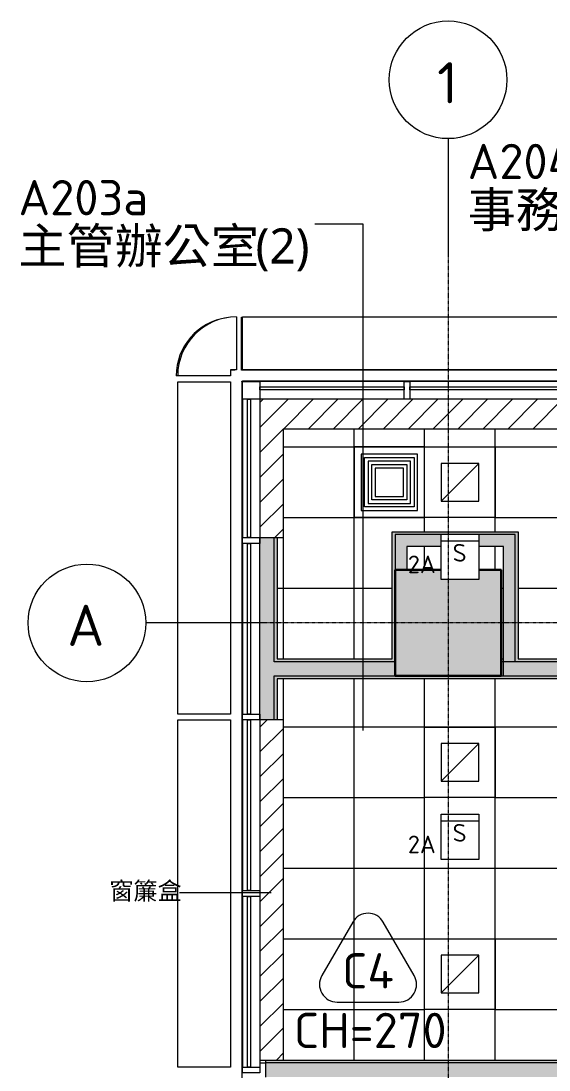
# Model space of a CAD drawing. Header units: centimetres. Extents: x -391356 to -382095, y -768 to 204275.
# Drawn here: x -387156 to -386707, y 203383 to 204275 of the extents above; entities that cross this region are included whole.
import ezdxf

# ---------------------------------------------------------------- set-up
doc = ezdxf.new("R2010")
doc.units = ezdxf.units.CM
doc.linetypes.add('虛線圓點 3_16_', pattern=[0.79375, 0.47625, -0.15875, 0, -0.15875])
for name, color, linetype, lineweight in [('一般標註', 7, 'Continuous', 5), ('一般模型', 7, 'Continuous', 5), ('共用邊緣', 7, 'Continuous', 5), ('天花板', 7, 'Continuous', 5), ('天花板標籤', 7, 'Continuous', 5), ('房間標籤', 7, 'Continuous', 5), ('文字註釋', 7, 'Continuous', 5), ('柱線', 7, 'Continuous', 5), ('柱線-1', 7, '虛線圓點 3_16_', 5), ('樓板', 7, 'Continuous', 5), ('燈具', 7, 'Continuous', 5), ('牆', 7, 'Continuous', 5), ('空調風口', 7, 'Continuous', 5), ('結構柱-2', 7, 'Continuous', 30), ('線', 7, 'Continuous', 5), ('表面樣式', 7, 'Continuous', 5)]:
    doc.layers.add(name, color=color, linetype=linetype, lineweight=lineweight)
for name, color, linetype, lineweight, true_color in [('塗層 2 _5_-1', 7, 'Continuous', 5, 0xaaaaaa), ('帷幕板-1', 7, 'Continuous', 5, 0xeaeaea), ('帷幕牆豎框-1', 7, 'Continuous', 5, 0xeaeaea), ('牆-1', 7, 'Continuous', 5, 0xe4e4e4), ('結構 _1_-1', 7, 'Continuous', 9, 0xaaaaaa), ('結構柱-1', 7, 'Continuous', 5, 0xeaeaea), ('詳圖項目-3', 11, 'Continuous', 15, 0xffaaaa)]:
    doc.layers.add(name, color=color, linetype=linetype, lineweight=lineweight, true_color=true_color)
doc.styles.add('ISOCPEUR', font='isocpeur.ttf', dxfattribs={"height": 15})
doc.styles.add('ISOCPEUR_1', font='isocpeur.ttf', dxfattribs={"height": 35})
doc.styles.add('ISOCPEUR_2', font='isocpeur.ttf', dxfattribs={"height": 30})
doc.styles.add('Microsoft JhengHei UI_2', font='Microsoft JhengHei UI.ttf', dxfattribs={"height": 15})
doc.styles.add('微軟正黑體', font='Microsoft JhengHei.ttf', dxfattribs={"height": 30})

# ---------------------------------------------------------------- blocks, each defined once
blk = doc.blocks.new('System Panel - 帷幕玻璃-3470492-二層天花平面圖')
at = {"layer": '帷幕板-1'}
for p, q in [((-67.5, -10.6), (-67.5, -8)), ((-67.5, -8), (67.5, -8)), ((67.5, -8), (67.5, -10.6)), ((67.5, -10.6), (-67.5, -10.6))]:
    blk.add_line(p, q, dxfattribs=at)
blk = doc.blocks.new('System Panel - 帷幕玻璃-3470493-二層天花平面圖')
at = {"layer": '帷幕板-1'}
for p, q in [((-61.25, -10.6), (-61.25, -8)), ((-61.25, -8), (61.25, -8)), ((61.25, -8), (61.25, -10.6)), ((61.25, -10.6), (-61.25, -10.6))]:
    blk.add_line(p, q, dxfattribs=at)
blk = doc.blocks.new('Rectangular Mullion - 150x150_E-3470498-二層天花平面圖')
at = {"layer": '帷幕牆豎框-1'}
for p, q in [((0, 15), (-15, 15)), ((-15, 15), (-15, 0)), ((0, 0), (0, 15)), ((-15, 0), (0, 0))]:
    blk.add_line(p, q, dxfattribs=at)
blk = doc.blocks.new('Rectangular Mullion - 50x150_E-1733425-二層天花平面圖')
at = {"layer": '帷幕牆豎框-1'}
blk.add_line((-390308.31, 203968.16), (-390443.31, 203968.16), dxfattribs=at)
blk = doc.blocks.new('Rectangular Mullion - 50x150_E-1733622-二層天花平面圖')
at = {"layer": '帷幕牆豎框-1'}
blk.add_line((-390448.31, 203968.16), (-390570.81, 203968.16), dxfattribs=at)
blk = doc.blocks.new('Rectangular Mullion - 50x150_E-V66-二層天花平面圖')
at = {"layer": '帷幕牆豎框-1'}
for p, q in [((2.5, 15), (-2.5, 15)), ((-2.5, 15), (-2.5, 0)), ((2.5, 0), (2.5, 15))]:
    blk.add_line(p, q, dxfattribs=at)
blk = doc.blocks.new('System Panel - 帷幕玻璃-3945271-二層天花平面圖')
at = {"layer": '帷幕板-1'}
for p, q in [((-58.75, -10.6), (-58.75, -8)), ((-58.75, -8), (58.75, -8)), ((58.75, -8), (58.75, -10.6)), ((58.75, -10.6), (-58.75, -10.6))]:
    blk.add_line(p, q, dxfattribs=at)
blk = doc.blocks.new('System Panel - 帷幕玻璃-3470529-二層天花平面圖')
at = {"layer": '帷幕板-1'}
for p, q in [((-72.5, -10.6), (-72.5, -8)), ((-72.5, -8), (72.5, -8)), ((72.5, -8), (72.5, -10.6)), ((72.5, -10.6), (-72.5, -10.6))]:
    blk.add_line(p, q, dxfattribs=at)
blk = doc.blocks.new('Rectangular Mullion - 50x150_E-3470488-二層天花平面圖')
at = {"layer": '帷幕牆豎框-1'}
for p, q in [((2.5, 15), (-2.5, 15)), ((-2.5, 15), (-2.5, 0)), ((2.5, 0), (2.5, 15)), ((-2.5, 0), (2.5, 0))]:
    blk.add_line(p, q, dxfattribs=at)
blk = doc.blocks.new('Rectangular Mullion - 150x150_E-3470535-二層天花平面圖')
at = {"layer": '帷幕牆豎框-1'}
for p, q in [((-15, 15), (0, 15)), ((-15, 0), (-15, 15)), ((0, 15), (0, 0)), ((0, 0), (-15, 0))]:
    blk.add_line(p, q, dxfattribs=at)
blk = doc.blocks.new('L5 方型T-bar遮罩燈 - L5 方型T-bar遮罩燈-2232849-二層天花平面圖')
at = {"layer": '燈具'}
for p, q in [((30, 30), (-30, 30)), ((-30, 30), (-30, -30)), ((30, -30), (30, 30)), ((-16, 16), (16, -16)), ((-16, -16), (-16, 16)), ((-16, 16), (16, 16)), ((16, 16), (16, -16)), ((16, -16), (-16, -16)), ((-30, -30), (30, -30))]:
    blk.add_line(p, q, dxfattribs=at)
blk = doc.blocks.new('Rectangular Mullion - 50x150_E-1733421-二層天花平面圖')
at = {"layer": '帷幕牆豎框-1'}
blk.add_line((-390585.81, 203953.16), (-390585.81, 203835.66), dxfattribs=at)
blk = doc.blocks.new('Rectangular Mullion - 50x150_E-V71-二層天花平面圖')
at = {"layer": '帷幕牆豎框-1'}
blk.add_line((-390585.81, 203230.66), (-390585.81, 203085.66), dxfattribs=at)
blk = doc.blocks.new('Rectangular Mullion - 50x150_E-V100-二層天花平面圖')
at = {"layer": '帷幕牆豎框-1'}
for p, q in [((-390585.81, 203530.66), (-390585.81, 203385.66)), ((-390570.81, 203391.66), (-390570.81, 203385.66))]:
    blk.add_line(p, q, dxfattribs=at)
blk = doc.blocks.new('AC_明架方形出風口 - 出風口-4030380-二層天花平面圖')
at = {"layer": '空調風口'}
for p, q in [((-30, -30), (-30, 30)), ((-30, 30), (30, 30)), ((-30, -30), (-30, 30)), ((-30, 30), (30, 30)), ((-24, 24), (-24, -24)), ((24, 24), (-24, 24)), ((-21, -21), (-21, 21)), ((-21, 21), (21, 21)), ((-18, 18), (-18, -18)), ((18, 18), (-18, 18)), ((18, -18), (18, 18)), ((21, 21), (21, -21)), ((24, -24), (24, 24)), ((-15, -15), (-15, 15)), ((-15, 15), (15, 15)), ((-12, 12), (-12, -12)), ((12, 12), (-12, 12)), ((12, -12), (12, 12)), ((15, 15), (15, -15)), ((15, -15), (-15, -15)), ((-12, -12), (12, -12)), ((-24, -24), (24, -24)), ((21, -21), (-21, -21)), ((-18, -18), (18, -18)), ((30, -30), (-30, -30)), ((30, -30), (-30, -30))]:
    blk.add_line(p, q, dxfattribs=at)
blk = doc.blocks.new('柱線 - 柱心線標頭-214972-二層天花平面圖')
at = {"layer": '柱線'}
blk.add_circle((0, 0), 0.5, dxfattribs=at)
blk = doc.blocks.new('TAG_Ceiling - 天花標籤_有標高程_-1160456-二層天花平面圖')
at = {"layer": '天花板標籤'}
for p, q in [((-0.1299, 0.68), (-0.3926, 0.225)), ((0.3926, 0.225), (0.1299, 0.68)), ((-0.2627, 0), (0.2627, 0))]:
    blk.add_line(p, q, dxfattribs=at)
for centre, start, end in [((0, 0.605), 30, 150), ((-0.2627, 0.15), 150, 270), ((0.2627, 0.15), 270, 30)]:
    blk.add_arc(centre, 0.15, start, end, dxfattribs=at)

msp = doc.modelspace()

# ---------------------------------------------------------------- hatches: boundary and pattern name
at = {"layer": '牆-1'}
h = msp.add_hatch(color=256, dxfattribs=at)
h.paths.add_polyline_path([(-386967.98, 200702.91), (-386967.48, 200702.91), (-386967.48, 201880.66), (-386967.98, 201880.64), (-386967.98, 200703.14)])
h.paths.add_polyline_path([(-386967.98, 203968.16), (-386967.48, 203968.16), (-386967.48, 203968.66), (-386967.98, 203968.66), (-386967.98, 203968.54)])
for points in [[(-386839.98, 203732.66), (-386837.48, 203732.66), (-386837.48, 203840.66), (-386839.98, 203840.66), (-386839.98, 203737.6)], [(-386833.98, 203838.16), (-386798.48, 203838.16), (-386798.48, 203838.54), (-386766.48, 203838.54), (-386766.48, 203838.16), (-386732.98, 203838.16), (-386732.98, 203840.66), (-386837.48, 203840.66), (-386837.48, 203838.16)], [(-386940.48, 203680.66), (-386940.48, 203835.66), (-386952.48, 203835.66), (-386952.48, 203680.66), (-386947.48, 203680.66)], [(-386937.98, 203732.66), (-386937.98, 203835.66), (-386940.48, 203835.66), (-386940.48, 203732.66), (-386940.3, 203732.66)], [(-386837.48, 203808.16), (-386827.48, 203808.16), (-386827.48, 203838.16), (-386837.48, 203838.16), (-386837.48, 203808.58)], [(-386735.48, 203730.16), (-386735.48, 203838.16), (-386745.48, 203838.16), (-386745.48, 203730.16), (-386737.17, 203730.16)], [(-386735.48, 203732.66), (-386732.98, 203732.66), (-386732.98, 203838.16), (-386735.48, 203838.16), (-386735.48, 203733.21)], [(-386840.75, 203730.16), (-386837.48, 203730.16), (-386837.48, 203732.66), (-386940.48, 203732.66), (-386940.48, 203730.16), (-386930.79, 203730.16)], [(-386937.98, 203718.16), (-386837.48, 203718.16), (-386837.48, 203730.16), (-386940.48, 203730.16), (-386940.48, 203718.16), (-386939.12, 203718.16)], [(-386349.93, 203718.16), (-386332.48, 203718.16), (-386332.48, 203730.16), (-386745.48, 203730.16), (-386745.48, 203718.16), (-386392.48, 203718.16)], [(-386334.98, 203730.16), (-386334.98, 203732.66), (-386735.48, 203732.66), (-386735.48, 203730.16), (-386349.93, 203730.16)], [(-386833.98, 203715.66), (-386332.48, 203715.66), (-386332.48, 203718.16), (-386940.48, 203718.16), (-386940.48, 203715.66), (-386837.48, 203715.66)], [(-386937.98, 203680.66), (-386937.98, 203715.66), (-386940.48, 203715.66), (-386940.48, 203680.66)], [(-386947.48, 203389.16), (-386332.48, 203389.16), (-386332.48, 203391.66), (-386947.48, 203391.66), (-386947.48, 203389.32)], [(-386345.63, 203377.16), (-386332.48, 203377.16), (-386332.48, 203389.16), (-386947.48, 203389.16), (-386947.48, 203377.16), (-386349.93, 203377.16)]]:
    msp.add_hatch(color=256, dxfattribs=at).paths.add_polyline_path(points)
h = msp.add_hatch(color=256, dxfattribs=at)
h.paths.add_polyline_path([(-386766.48, 203828.16), (-386745.48, 203828.16), (-386745.48, 203838.16), (-386766.48, 203838.16)])
h.paths.add_polyline_path([(-386799.73, 203828.16), (-386798.48, 203828.16), (-386798.48, 203838.16), (-386827.48, 203838.16), (-386827.48, 203828.16), (-386812.48, 203828.16)])
at = {"layer": '結構柱-1'}
msp.add_hatch(color=256, dxfattribs=at).paths.add_polyline_path([(-386833.98, 203718.16), (-386747.48, 203718.16), (-386747.48, 203808.16), (-386766.48, 203808.16), (-386766.48, 203800.01), (-386798.48, 203800.01), (-386798.48, 203808.16), (-386837.48, 203808.16), (-386837.48, 203718.16)])
at = {"layer": '表面樣式'}
h = msp.add_hatch(dxfattribs=at)
h.set_pattern_fill('FP_30', color=256, style=0, pattern_type=2)
h.set_pattern_definition([(0, (-385372.485, 203372.66), (0, -60), []), (270, (-385372.485, 203372.66), (-60, -4e-15), [])])
h.paths.add_polyline_path([(-386745.48, 203730.16), (-386745.48, 203828.16), (-386766.48, 203828.16), (-386766.48, 203808.58), (-386747.48, 203808.58), (-386747.48, 203730.16)])
h.paths.add_polyline_path([(-386446.74, 203732.66), (-386334.98, 203732.66), (-386334.98, 203938.66), (-386404.83, 203938.66), (-386404.83, 203928.16), (-386932.48, 203928.16), (-386932.48, 203835.66), (-386937.98, 203835.66), (-386937.98, 203732.66), (-386839.98, 203732.66), (-386839.98, 203840.66), (-386732.98, 203840.66), (-386732.98, 203732.66), (-386543.55, 203732.66)])
h.paths.add_polyline_path([(-386422.48, 203806.66), (-386423.32, 203806.69), (-386424.99, 203806.86), (-386427.83, 203807.58), (-386430.12, 203808.6), (-386431.89, 203809.72), (-386432.88, 203810.5), (-386434.65, 203812.27), (-386435.9, 203813.95), (-386436.55, 203815.03), (-386437.27, 203816.54), (-386437.83, 203818.12), (-386438.35, 203820.57), (-386438.48, 203823.08), (-386438.22, 203825.58), (-386437.83, 203827.21), (-386437.27, 203828.79), (-386435.9, 203831.38), (-386434.65, 203833.05), (-386434.09, 203833.68), (-386431.89, 203835.61), (-386429.75, 203836.92), (-386427.83, 203837.75), (-386426.63, 203838.12), (-386424.99, 203838.47), (-386422.48, 203838.66), (-386421.65, 203838.64), (-386419.98, 203838.47), (-386417.14, 203837.75), (-386414.85, 203836.72), (-386413.08, 203835.61), (-386412.09, 203834.83), (-386410.32, 203833.05), (-386409.02, 203831.3), (-386408.42, 203830.3), (-386407.7, 203828.79), (-386407.14, 203827.21), (-386406.62, 203824.75), (-386406.49, 203822.24), (-386406.75, 203819.75), (-386407.14, 203818.12), (-386407.7, 203816.54), (-386409.07, 203813.95), (-386410.32, 203812.27), (-386410.88, 203811.65), (-386413.08, 203809.72), (-386415.22, 203808.41), (-386417.14, 203807.58), (-386418.34, 203807.21), (-386419.98, 203806.86), (-386421.65, 203806.69)])
h.paths.add_polyline_path([(-386602.48, 203807.16), (-386603.32, 203807.19), (-386604.99, 203807.36), (-386607.83, 203808.08), (-386610.12, 203809.1), (-386611.89, 203810.22), (-386612.88, 203811), (-386614.65, 203812.77), (-386615.9, 203814.45), (-386616.55, 203815.53), (-386617.27, 203817.04), (-386617.83, 203818.62), (-386618.36, 203821.22), (-386618.48, 203823.58), (-386618.22, 203826.08), (-386617.83, 203827.71), (-386617.27, 203829.29), (-386615.9, 203831.88), (-386614.65, 203833.55), (-386614.09, 203834.18), (-386611.89, 203836.11), (-386609.75, 203837.42), (-386607.83, 203838.25), (-386606.63, 203838.62), (-386604.99, 203838.97), (-386602.48, 203839.16), (-386601.65, 203839.14), (-386599.98, 203838.97), (-386597.14, 203838.25), (-386594.68, 203837.13), (-386593.08, 203836.11), (-386591.95, 203835.2), (-386590.32, 203833.55), (-386589.07, 203831.88), (-386588.42, 203830.8), (-386587.7, 203829.29), (-386587.14, 203827.71), (-386586.62, 203825.25), (-386586.49, 203822.74), (-386586.75, 203820.25), (-386587.14, 203818.62), (-386587.7, 203817.04), (-386589.07, 203814.45), (-386590.32, 203812.77), (-386591.95, 203811.13), (-386593.08, 203810.22), (-386595.22, 203808.91), (-386597.14, 203808.08), (-386598.99, 203807.57), (-386599.98, 203807.36), (-386601.65, 203807.19)])
h.paths.add_polyline_path([(-386827.48, 203808.58), (-386798.48, 203808.58), (-386798.48, 203828.16), (-386827.48, 203828.16), (-386827.48, 203808.7)])
h.paths.add_polyline_path([(-386752.48, 203852.66), (-386872.48, 203852.66), (-386872.48, 203912.66), (-386752.48, 203912.66)])
h.paths.add_polyline_path([(-386437.83, 203852.66), (-386512.48, 203852.66), (-386512.48, 203912.66), (-386392.48, 203912.66), (-386392.48, 203852.66), (-386435.67, 203852.66)])
h.paths.add_polyline_path([(-386572.48, 203852.66), (-386632.48, 203852.66), (-386632.48, 203912.66), (-386572.48, 203912.66), (-386572.48, 203885.85)])
h = msp.add_hatch(dxfattribs=at)
h.set_pattern_fill('FP_31', color=256, style=0, pattern_type=2)
h.set_pattern_definition([(0, (-385372.485, 203434.66), (0, -60), []), (270, (-385372.485, 203434.66), (-60, -4e-15), [])])
h.paths.add_polyline_path([(-386932.48, 202938.16), (-386334.98, 202938.16), (-386334.98, 203374.66), (-386932.48, 203374.66), (-386932.48, 202957.57)])
h.paths.add_polyline_path([(-386632.48, 203074.66), (-386692.48, 203074.66), (-386692.48, 203134.66), (-386572.48, 203134.66), (-386572.48, 203074.66)])
h.paths.add_polyline_path([(-386392.48, 203074.66), (-386452.48, 203074.66), (-386452.48, 203134.66), (-386392.48, 203134.66), (-386392.48, 203081.34)])
h.paths.add_polyline_path([(-386752.48, 203074.66), (-386812.48, 203074.66), (-386812.48, 203134.66), (-386752.48, 203134.66), (-386752.48, 203081.34)])
h.paths.add_polyline_path([(-386766.48, 203202.01), (-386798.48, 203202.01), (-386798.48, 203240.54), (-386766.48, 203240.54), (-386766.48, 203205.11)])
h.paths.add_polyline_path([(-386422.48, 203208.66), (-386423.32, 203208.69), (-386424.99, 203208.86), (-386427.83, 203209.58), (-386430.12, 203210.6), (-386431.89, 203211.72), (-386432.88, 203212.5), (-386434.65, 203214.27), (-386435.9, 203215.95), (-386436.55, 203217.03), (-386437.27, 203218.54), (-386437.94, 203220.58), (-386438.35, 203222.57), (-386438.48, 203225.08), (-386438.22, 203227.58), (-386437.83, 203229.21), (-386437.27, 203230.79), (-386435.9, 203233.38), (-386434.65, 203235.05), (-386433.7, 203236.05), (-386431.89, 203237.61), (-386429.75, 203238.92), (-386427.83, 203239.75), (-386426.63, 203240.12), (-386424.99, 203240.47), (-386422.48, 203240.66), (-386421.65, 203240.64), (-386419.98, 203240.47), (-386417.14, 203239.75), (-386414.85, 203238.72), (-386413.08, 203237.61), (-386412.09, 203236.83), (-386410.32, 203235.05), (-386409.07, 203233.38), (-386408.42, 203232.3), (-386407.7, 203230.79), (-386407.14, 203229.21), (-386406.6, 203226.44), (-386406.49, 203224.24), (-386406.75, 203221.75), (-386407.14, 203220.12), (-386407.7, 203218.54), (-386409.07, 203215.95), (-386410.32, 203214.27), (-386410.88, 203213.65), (-386413.08, 203211.72), (-386415.22, 203210.41), (-386417.14, 203209.58), (-386418.34, 203209.21), (-386419.98, 203208.86), (-386421.65, 203208.69)])
h.paths.add_polyline_path([(-386602.48, 203208.66), (-386603.32, 203208.69), (-386604.99, 203208.86), (-386607.83, 203209.58), (-386610.12, 203210.6), (-386611.89, 203211.72), (-386612.88, 203212.5), (-386614.65, 203214.27), (-386616.16, 203216.37), (-386616.55, 203217.03), (-386617.27, 203218.54), (-386617.83, 203220.12), (-386618.35, 203222.57), (-386618.48, 203225.08), (-386618.22, 203227.58), (-386617.83, 203229.21), (-386617.27, 203230.79), (-386615.9, 203233.38), (-386614.65, 203235.05), (-386613.7, 203236.05), (-386611.89, 203237.61), (-386609.75, 203238.92), (-386607.83, 203239.75), (-386606.63, 203240.12), (-386604.99, 203240.47), (-386602.48, 203240.66), (-386601.65, 203240.64), (-386599.98, 203240.47), (-386597.14, 203239.75), (-386594.85, 203238.72), (-386593.08, 203237.61), (-386591.95, 203236.7), (-386590.32, 203235.05), (-386589.07, 203233.38), (-386588.42, 203232.3), (-386587.7, 203230.79), (-386587.14, 203229.21), (-386586.62, 203226.75), (-386586.49, 203224.24), (-386586.75, 203221.75), (-386587.14, 203220.12), (-386587.7, 203218.54), (-386589.07, 203215.95), (-386590.32, 203214.27), (-386591.95, 203212.63), (-386593.08, 203211.72), (-386595.22, 203210.41), (-386597.14, 203209.58), (-386598.34, 203209.21), (-386599.98, 203208.86), (-386601.65, 203208.69)])
h.paths.add_polyline_path([(-386766.48, 203254.66), (-386812.48, 203254.66), (-386812.48, 203314.66), (-386752.48, 203314.66), (-386752.48, 203254.66)])
h.paths.add_polyline_path([(-386452.48, 203254.66), (-386452.48, 203314.66), (-386392.48, 203314.66), (-386392.48, 203254.66), (-386446.74, 203254.66)])
h.paths.add_polyline_path([(-386572.48, 203254.66), (-386692.48, 203254.66), (-386692.48, 203314.66), (-386572.48, 203314.66), (-386572.48, 203266.99)])
h.paths.add_polyline_path([(-386747.48, 203391.66), (-386334.98, 203391.66), (-386334.98, 203715.66), (-386937.98, 203715.66), (-386937.98, 203680.82), (-386932.48, 203680.82), (-386932.48, 203391.66), (-386767.48, 203391.66)])
h.paths.add_polyline_path([(-386692.48, 203434.66), (-386692.48, 203494.66), (-386572.48, 203494.66), (-386572.48, 203434.66), (-386632.48, 203434.66)])
h.paths.add_polyline_path([(-386790.63, 203434.66), (-386812.48, 203434.66), (-386812.48, 203494.66), (-386752.48, 203494.66), (-386752.48, 203434.66), (-386767.48, 203434.66)])
h.paths.add_polyline_path([(-386452.48, 203434.66), (-386452.48, 203494.66), (-386392.48, 203494.66), (-386392.48, 203434.66)])
h.paths.add_polyline_path([(-386767.48, 203562.01), (-386798.48, 203562.01), (-386798.48, 203600.54), (-386766.48, 203600.54), (-386766.48, 203562.01)])
h.paths.add_polyline_path([(-386422.48, 203568.66), (-386423.32, 203568.69), (-386424.99, 203568.86), (-386427.83, 203569.58), (-386430.59, 203570.87), (-386431.89, 203571.72), (-386432.88, 203572.5), (-386434.65, 203574.27), (-386436.18, 203576.42), (-386436.55, 203577.03), (-386437.27, 203578.54), (-386437.83, 203580.12), (-386438.35, 203582.57), (-386438.48, 203585.08), (-386438.22, 203587.58), (-386437.83, 203589.21), (-386437.27, 203590.79), (-386435.9, 203593.38), (-386434.65, 203595.05), (-386434.09, 203595.68), (-386431.89, 203597.61), (-386429.75, 203598.92), (-386427.83, 203599.75), (-386426.63, 203600.12), (-386424.99, 203600.47), (-386422.48, 203600.66), (-386421.65, 203600.64), (-386419.98, 203600.47), (-386417.14, 203599.75), (-386414.85, 203598.72), (-386413.08, 203597.61), (-386412.09, 203596.83), (-386410.32, 203595.05), (-386409.07, 203593.38), (-386408.23, 203591.89), (-386407.7, 203590.79), (-386407.14, 203589.21), (-386406.62, 203586.75), (-386406.49, 203584.24), (-386406.75, 203581.75), (-386407.14, 203580.12), (-386407.7, 203578.54), (-386409.07, 203575.95), (-386410.32, 203574.27), (-386410.88, 203573.65), (-386413.08, 203571.72), (-386415.22, 203570.41), (-386417.14, 203569.58), (-386418.9, 203569.09), (-386419.98, 203568.86), (-386421.65, 203568.69)])
h.paths.add_polyline_path([(-386602.48, 203568.66), (-386603.32, 203568.69), (-386604.99, 203568.86), (-386607.83, 203569.58), (-386610.12, 203570.6), (-386611.89, 203571.72), (-386612.88, 203572.5), (-386614.65, 203574.27), (-386616.18, 203576.42), (-386616.55, 203577.03), (-386617.27, 203578.54), (-386617.83, 203580.12), (-386618.35, 203582.57), (-386618.48, 203585.08), (-386618.22, 203587.58), (-386617.83, 203589.21), (-386617.27, 203590.79), (-386615.9, 203593.38), (-386614.65, 203595.05), (-386614.09, 203595.68), (-386611.89, 203597.61), (-386609.75, 203598.92), (-386607.83, 203599.75), (-386606.63, 203600.12), (-386604.99, 203600.47), (-386602.48, 203600.66), (-386601.65, 203600.64), (-386599.98, 203600.47), (-386597.14, 203599.75), (-386594.85, 203598.72), (-386593.08, 203597.61), (-386591.95, 203596.7), (-386590.32, 203595.05), (-386589.07, 203593.38), (-386588.42, 203592.3), (-386587.7, 203590.79), (-386587.14, 203589.21), (-386586.61, 203586.55), (-386586.49, 203584.24), (-386586.75, 203581.75), (-386587.14, 203580.12), (-386587.7, 203578.54), (-386589.07, 203575.95), (-386590.32, 203574.27), (-386591.54, 203573.02), (-386593.08, 203571.72), (-386595.22, 203570.41), (-386597.14, 203569.58), (-386598.34, 203569.21), (-386599.98, 203568.86), (-386601.65, 203568.69)])
h.paths.add_polyline_path([(-386812.48, 203614.66), (-386812.48, 203674.66), (-386752.48, 203674.66), (-386752.48, 203614.66), (-386798.48, 203614.66)])
h.paths.add_polyline_path([(-386452.48, 203614.66), (-386452.48, 203674.66), (-386392.48, 203674.66), (-386392.48, 203614.66), (-386446.74, 203614.66)])
h.paths.add_polyline_path([(-386591.95, 203614.66), (-386692.48, 203614.66), (-386692.48, 203674.66), (-386572.48, 203674.66), (-386572.48, 203614.66), (-386589.3, 203614.66)])
at = {"layer": '詳圖項目-3'}
h = msp.add_hatch(dxfattribs=at)
h.set_pattern_fill('FP_25', color=256, style=0, pattern_type=2)
h.set_pattern_definition([(45, (3618.322, 0), (-10.6066017, 10.6066017), [])])
h.paths.add_polyline_path([(-386227.48, 200718.16), (-386114.83, 200718.16), (-386114.83, 200743.16), (-386689.98, 200743.16), (-386689.98, 200718.16), (-386253.12, 200718.16)])
h.paths.add_polyline_path([(-384834.98, 200718.16), (-384829.98, 200718.16), (-384829.98, 200743.16), (-384979.98, 200743.16), (-384979.98, 200718.16), (-384885.26, 200718.16)])
h.paths.add_polyline_path([(-385176.87, 200718.16), (-385117.78, 200718.16), (-385117.78, 200743.67), (-385538.98, 200743.67), (-385538.98, 200718.16), (-385188.21, 200718.16)])
h.paths.add_polyline_path([(-385571.82, 200718.16), (-385555.98, 200718.23), (-385555.98, 200743.67), (-385894.98, 200743.67), (-385894.98, 200718.16), (-385571.97, 200718.16)])
h.paths.add_polyline_path([(-384172.45, 201951.69), (-384150.48, 201951.69), (-384150.48, 202041.51), (-384172.48, 202041.51), (-384172.45, 201951.69)])
h.paths.add_polyline_path([(-384150.48, 202250.66), (-384150.48, 202340.66), (-384172.48, 202340.66), (-384172.44, 202250.66), (-384167.48, 202250.66)])
h.paths.add_polyline_path([(-386937.48, 202938.16), (-386932.48, 202938.16), (-386932.48, 203374.66), (-386952.48, 203374.66), (-386952.48, 202938.16), (-386947.48, 202938.16)])
h.paths.add_polyline_path([(-384148.73, 203228.51), (-384147.48, 203228.51), (-384147.48, 203378.51), (-384172.48, 203378.51), (-384172.48, 203228.51), (-384149.91, 203228.51)])
h.paths.add_polyline_path([(-386952.48, 203391.66), (-386932.48, 203391.66), (-386932.48, 203680.66), (-386952.48, 203680.66), (-386952.48, 203452.65)])
h.paths.add_polyline_path([(-386937.48, 203835.66), (-386932.48, 203835.66), (-386932.48, 203928.16), (-386404.98, 203928.16), (-386404.98, 203953.16), (-386952.48, 203953.14), (-386952.48, 203835.66), (-386937.98, 203835.66)])
h.paths.add_polyline_path([(-384837.48, 203928.16), (-384837.48, 203953.16), (-385117.48, 203953.16), (-385117.48, 203928.16), (-384897.78, 203928.16)])
h.paths.add_polyline_path([(-384220.11, 203928.16), (-384149.98, 203928.16), (-384149.98, 203953.16), (-384689.98, 203953.16), (-384689.98, 203928.16), (-384257.48, 203928.16)])
h.paths.add_polyline_path([(-386257.48, 203928.16), (-385265.14, 203928.16), (-385265.14, 203953.16), (-386257.48, 203953.16), (-386257.48, 203933.16)])

# ---------------------------------------------------------------- linework, layer by layer
at = {"layer": '一般標註'}
for p, q in [((-386798.48, 203822.66), (-386798.48, 203838.54)), ((-386798.48, 203838.54), (-386766.48, 203838.54)), ((-386766.48, 203832.66), (-386798.48, 203832.66)), ((-386766.48, 203838.54), (-386766.48, 203822.66)), ((-386798.48, 203800.01), (-386798.48, 203822.66)), ((-386766.48, 203822.66), (-386766.48, 203800.01)), ((-386766.48, 203800.01), (-386798.48, 203800.01)), ((-386798.48, 203584.66), (-386798.48, 203600.54)), ((-386798.48, 203600.54), (-386766.48, 203600.54)), ((-386766.48, 203600.54), (-386766.48, 203584.66)), ((-386766.48, 203594.66), (-386798.48, 203594.66)), ((-386798.48, 203562.01), (-386798.48, 203584.66)), ((-386766.48, 203584.66), (-386766.48, 203562.01)), ((-386766.48, 203562.01), (-386798.48, 203562.01))]:
    msp.add_line(p, q, dxfattribs=at)
at = {"layer": '一般模型'}
msp.add_line((-386952.48, 203389.16), (-386947.48, 203389.16), dxfattribs=at)
at = {"layer": '共用邊緣'}
msp.add_line((-386735.48, 203730.16), (-386745.48, 203730.16), dxfattribs=at)
at = {"layer": '塗層 2 _5_-1'}
for p, q in [((-386967.98, 203968.16), (-386967.98, 203968.66)), ((-386967.98, 203968.66), (-386967.48, 203968.66)), ((-386967.48, 203968.16), (-386967.98, 203968.16)), ((-386967.48, 203968.66), (-386967.48, 203968.16)), ((-386952.48, 203680.66), (-386952.48, 203835.66)), ((-386827.48, 203828.16), (-386827.48, 203808.16)), ((-386798.48, 203828.16), (-386827.48, 203828.16)), ((-386745.48, 203828.16), (-386766.48, 203828.16)), ((-386745.48, 203718.16), (-386745.48, 203828.16)), ((-386827.48, 203808.16), (-386837.48, 203808.16)), ((-386837.48, 203730.16), (-386837.48, 203718.16)), ((-386947.48, 203377.16), (-386947.48, 203389.16))]:
    msp.add_line(p, q, dxfattribs=at)
at = {"layer": '天花板'}
for p, q in [((-386812.48, 203912.66), (-386872.48, 203912.66)), ((-386872.48, 203912.66), (-386872.48, 203852.66)), ((-386872.48, 203852.66), (-386812.48, 203852.66)), ((-386798.48, 203808.58), (-386827.48, 203808.58)), ((-386747.48, 203808.58), (-386766.48, 203808.58)), ((-386747.48, 203808.16), (-386747.48, 203808.58)), ((-386745.48, 203730.16), (-386747.48, 203730.16)), ((-386932.48, 203680.82), (-386937.98, 203680.82)), ((-386932.48, 203680.66), (-386932.48, 203680.82))]:
    msp.add_line(p, q, dxfattribs=at)
at = {"layer": '房間標籤'}
for p, q in [((-386864.66, 204101.92), (-386905.93, 204101.92)), ((-386864.66, 203671.61), (-386864.66, 204101.92))]:
    msp.add_line(p, q, dxfattribs=at)
at = {"layer": '柱線'}
for p, q in [((-386792.48, 204174.69), (-386792.48, 204074.69)), ((-386949.7, 203763.16), (-387049.7, 203763.16))]:
    msp.add_line(p, q, dxfattribs=at)
at = {"layer": '柱線-1'}
for p, q in [((-386792.48, 204074.69), (-386792.48, 200429.07)), ((-384128.36, 203763.16), (-386949.7, 203763.16))]:
    msp.add_line(p, q, dxfattribs=at)
at = {"layer": '樓板'}
for p, q in [((-386972.48, 204023.14), (-386972.48, 203978.14)), ((-386968.28, 203977.97), (-386968.28, 204022.97)), ((-386968.28, 204022.97), (-386967.48, 204022.97)), ((-386967.48, 203978.14), (-386967.48, 204023.14)), ((-386967.48, 204023.14), (-386689.98, 204023.14)), ((-386972.48, 203978.14), (-386977.48, 203978.14)), ((-386977.48, 203978.14), (-386977.48, 203973.14)), ((-386973.78, 203977.97), (-386977.48, 203977.97)), ((-386973.78, 203978.14), (-386973.78, 203977.97)), ((-386689.98, 203977.97), (-386968.28, 203977.97)), ((-386689.98, 203978.14), (-386967.48, 203978.14)), ((-386978.78, 203972.97), (-387023.78, 203972.97)), ((-386977.48, 203973.14), (-387022.48, 203973.14)), ((-387022.48, 203685.64), (-387022.48, 203968.14)), ((-387022.48, 203968.14), (-386977.48, 203968.14)), ((-386978.78, 203973.14), (-386978.78, 203972.97)), ((-386977.48, 203968.14), (-386977.48, 203685.64)), ((-386977.48, 203685.64), (-387022.48, 203685.64)), ((-387022.48, 203680.64), (-386977.48, 203680.64)), ((-387022.48, 203385.64), (-387022.48, 203680.64)), ((-386977.48, 203680.64), (-386977.48, 203385.64)), ((-386977.48, 203385.64), (-387022.48, 203385.64))]:
    msp.add_line(p, q, dxfattribs=at)
for centre, start in [((-386973.78, 203972.97), 97.99954), ((-386972.48, 203973.14), 90)]:
    msp.add_arc(centre, 50, start, 180, dxfattribs=at)
at = {"layer": '牆'}
for p, q in [((-386967.98, 203968.16), (-386967.98, 201880.66)), ((-384147.48, 203968.66), (-386967.48, 203968.66))]:
    msp.add_line(p, q, dxfattribs=at)
at = {"layer": '結構 _1_-1'}
for p, q in [((-386839.98, 203732.66), (-386839.98, 203840.66)), ((-386839.98, 203840.66), (-386732.98, 203840.66)), ((-386732.98, 203840.66), (-386732.98, 203732.66)), ((-386940.48, 203730.16), (-386940.48, 203835.66)), ((-386937.98, 203835.66), (-386937.98, 203732.66)), ((-386837.48, 203838.16), (-386837.48, 203730.16)), ((-386798.48, 203838.16), (-386837.48, 203838.16)), ((-386735.48, 203838.16), (-386766.48, 203838.16)), ((-386735.48, 203730.16), (-386735.48, 203838.16)), ((-386837.48, 203730.16), (-386940.48, 203730.16)), ((-386937.98, 203732.66), (-386839.98, 203732.66)), ((-386332.48, 203730.16), (-386735.48, 203730.16)), ((-386732.98, 203732.66), (-386334.98, 203732.66)), ((-386940.48, 203680.66), (-386940.48, 203718.16)), ((-386940.48, 203718.16), (-386332.48, 203718.16)), ((-386937.98, 203715.66), (-386937.98, 203680.66)), ((-386334.98, 203715.66), (-386937.98, 203715.66)), ((-386947.48, 203389.16), (-386947.48, 203391.66)), ((-386332.48, 203389.16), (-386947.48, 203389.16)), ((-386932.48, 203391.66), (-386334.98, 203391.66))]:
    msp.add_line(p, q, dxfattribs=at)
at = {"layer": '結構柱-2'}
for p, q in [((-386837.48, 203808.16), (-386798.48, 203808.16)), ((-386837.48, 203718.16), (-386837.48, 203808.16)), ((-386766.48, 203808.16), (-386747.48, 203808.16)), ((-386747.48, 203808.16), (-386747.48, 203718.16)), ((-386747.48, 203718.16), (-386837.48, 203718.16))]:
    msp.add_line(p, q, dxfattribs=at)
at = {"layer": '線'}
for p, q in [((-386404.98, 203953.16), (-386952.48, 203953.16)), ((-386952.48, 203953.16), (-386952.48, 203835.66)), ((-386932.48, 203835.66), (-386932.48, 203928.16)), ((-386932.48, 203928.16), (-386404.98, 203928.16)), ((-386952.48, 203835.66), (-386932.48, 203835.66)), ((-386952.48, 203680.66), (-386952.48, 203391.66)), ((-386932.48, 203680.66), (-386952.48, 203680.66)), ((-386932.48, 203391.66), (-386932.48, 203680.66)), ((-387021.04, 203533.95), (-386943.04, 203533.95)), ((-386952.48, 203391.66), (-386932.48, 203391.66))]:
    msp.add_line(p, q, dxfattribs=at)

# ---------------------------------------------------------------- block references
at = {"layer": '天花板標籤', "xscale": 99.99999999999993, "yscale": 99.99999999999993, "zscale": 99.99999999999993}
msp.add_blockref('TAG_Ceiling - 天花標籤_有標高程_-1160456-二層天花平面圖', (-386860.61, 203440.88), dxfattribs=at)
at = {"layer": '帷幕板-1'}
for name, p, rotation in [('System Panel - 帷幕玻璃-3470493-二層天花平面圖', (-386891.23, 203953.16), 180), ('System Panel - 帷幕玻璃-3470492-二層天花平面圖', (-386757.48, 203953.16), 180), ('System Panel - 帷幕玻璃-3945271-二層天花平面圖', (-386952.48, 203894.41), 270), ('System Panel - 帷幕玻璃-3470529-二層天花平面圖', (-386952.48, 203758.16), 270), ('System Panel - 帷幕玻璃-3470529-二層天花平面圖', (-386952.48, 203608.16), 270), ('System Panel - 帷幕玻璃-3470529-二層天花平面圖', (-386952.48, 203458.16), 270)]:
    msp.add_blockref(name, p, dxfattribs=dict(at, rotation=rotation))
at = {"layer": '帷幕牆豎框-1', "extrusion": (0, 0, -1)}
for name, p in [('Rectangular Mullion - 150x150_E-3470498-二層天花平面圖', (386967.48, 203953.16)), ('Rectangular Mullion - 50x150_E-V66-二層天花平面圖', (386827.48, 203953.16))]:
    msp.add_blockref(name, p, dxfattribs=at)
at = {"layer": '帷幕牆豎框-1', "rotation": 90}
msp.add_blockref('Rectangular Mullion - 150x150_E-3470535-二層天花平面圖', (-386952.48, 203968.16), dxfattribs=at)
at = {"layer": '帷幕牆豎框-1'}
for name, p in [('Rectangular Mullion - 50x150_E-1733622-二層天花平面圖', (3618.32, 0)), ('Rectangular Mullion - 50x150_E-1733425-二層天花平面圖', (3618.32, 0)), ('Rectangular Mullion - 50x150_E-1733421-二層天花平面圖', (3618.32, 0)), ('Rectangular Mullion - 50x150_E-V71-二層天花平面圖', (3618.32, 600)), ('Rectangular Mullion - 50x150_E-V71-二層天花平面圖', (3618.32, 450)), ('Rectangular Mullion - 50x150_E-V100-二層天花平面圖', (3618.32, 0))]:
    msp.add_blockref(name, p, dxfattribs=at)
at = {"layer": '帷幕牆豎框-1', "extrusion": (0, 0, -1), "rotation": 270}
for name, p in [('Rectangular Mullion - 50x150_E-3470488-二層天花平面圖', (386952.48, 203833.16)), ('Rectangular Mullion - 50x150_E-3470488-二層天花平面圖', (386952.48, 203683.16)), ('Rectangular Mullion - 50x150_E-V66-二層天花平面圖', (386952.48, 203533.16)), ('Rectangular Mullion - 50x150_E-3470488-二層天花平面圖', (386952.48, 203383.16))]:
    msp.add_blockref(name, p, dxfattribs=at)
at = {"layer": '柱線', "xscale": 99.99999999999993, "yscale": 99.99999999999993, "zscale": 99.99999999999993}
for p, rotation in [((-386792.48, 204224.69), 180), ((-387099.7, 203763.16), 90)]:
    msp.add_blockref('柱線 - 柱心線標頭-214972-二層天花平面圖', p, dxfattribs=dict(at, rotation=rotation))
at = {"layer": '燈具', "extrusion": (0, 0, -1), "rotation": 180}
for p in [(386782.48, 203882.66), (386782.48, 203644.66), (386782.48, 203464.66)]:
    msp.add_blockref('L5 方型T-bar遮罩燈 - L5 方型T-bar遮罩燈-2232849-二層天花平面圖', p, dxfattribs=at)
at = {"layer": '空調風口'}
msp.add_blockref('AC_明架方形出風口 - 出風口-4030380-二層天花平面圖', (-386842.48, 203882.66), dxfattribs=at)

# ---------------------------------------------------------------- texts
at = {"layer": '一般標註', "char_height": 15, "attachment_point": 1, "style": 'ISOCPEUR'}
for s, insert, width in [('\\fISOCPEUR|b0|i0|c136|p34|;S', (-386788.6, 203830.21), 14.4304), ('2A', (-386826.71, 203820.38), 28.8607), ('\\fISOCPEUR|b0|i0|c136|p34|;S', (-386788.6, 203592.21), 14.4304), ('2A', (-386826.71, 203582.38), 28.8607)]:
    msp.add_mtext(s, dxfattribs=dict(at, insert=insert, width=width))
at = {"layer": '天花板標籤', "char_height": 30, "attachment_point": 1, "style": 'ISOCPEUR_2'}
for s, insert, width in [('C4', (-386882.67, 203482.43), 53.7131), ('CH=270', (-386923.67, 203431.81), 153.1223)]:
    msp.add_mtext(s, dxfattribs=dict(at, insert=insert, width=width))
at = {"layer": '房間標籤', "char_height": 30, "attachment_point": 1}
for s, insert, width, style in [('A204', (-386775.88, 204170.31), 110.6329, 'ISOCPEUR_2'), ('A203a', (-387157.93, 204139.55), 131.4767, 'ISOCPEUR_2'), ('事務機室', (-386775.88, 204129.25), 195.6117, '微軟正黑體'), ('主管辦公室', (-387157.93, 204098.49), 244.5147, '微軟正黑體'), ('(2)', (-386956.19, 204098.49), 60.1266, '微軟正黑體')]:
    msp.add_mtext(s, dxfattribs=dict(at, insert=insert, width=width, style=style))
at = {"layer": '文字註釋', "insert": (-387080.53, 203542.9), "char_height": 15, "width": 69.7468, "attachment_point": 1, "style": 'Microsoft JhengHei UI_2'}
msp.add_mtext('窗簾盒', dxfattribs=at)
at = {"layer": '柱線', "char_height": 35, "attachment_point": 1, "style": 'ISOCPEUR_1'}
for s, insert, width in [('\\fISOCPEUR|b0|i0|c136|p34|;1', (-386801.73, 204239.68), 21.6456), ('\\fISOCPEUR|b0|i0|c136|p34|;A', (-387116.37, 203778.63), 38.481)]:
    msp.add_mtext(s, dxfattribs=dict(at, insert=insert, width=width))

doc.saveas('drawing.dxf')
